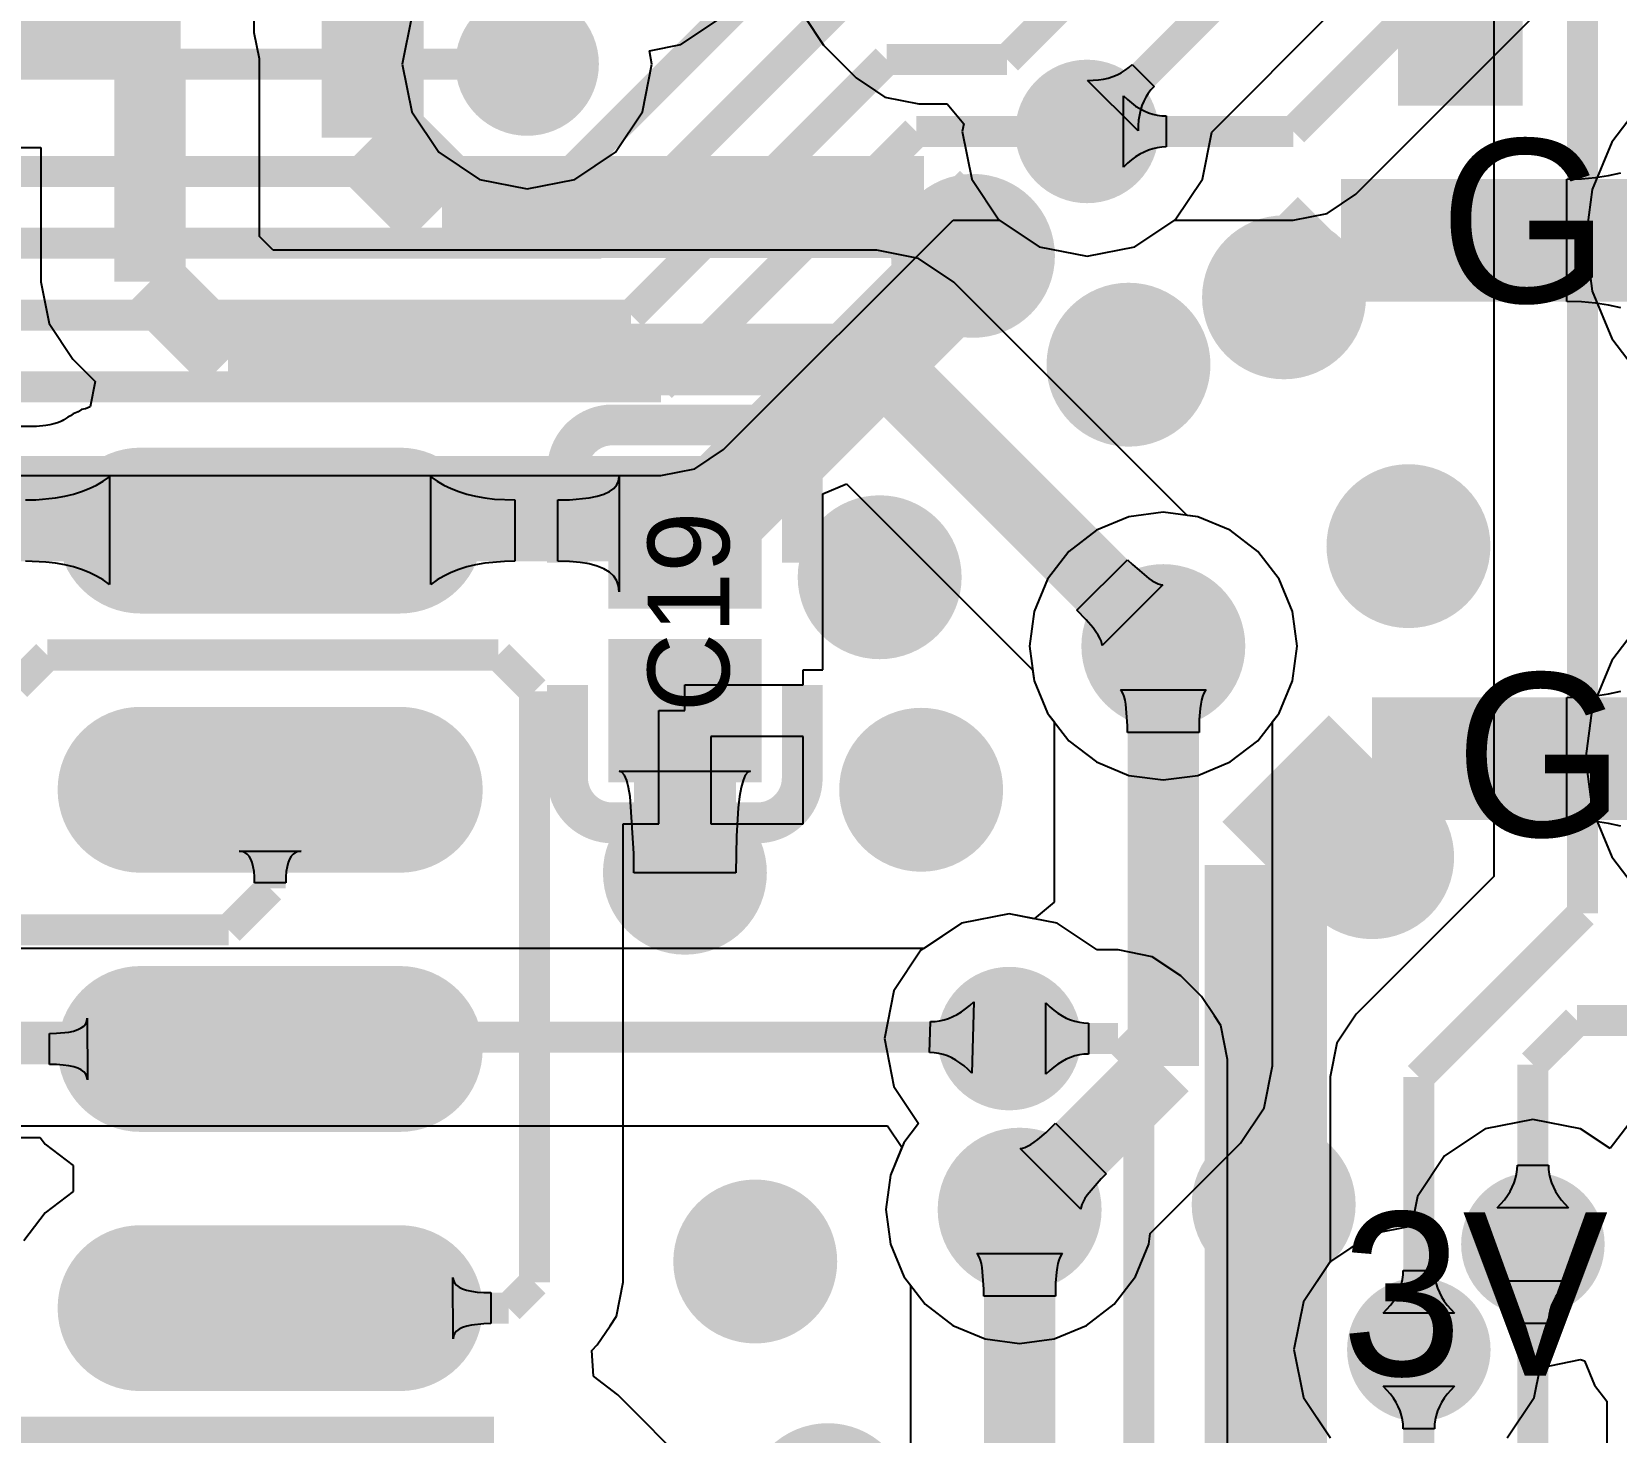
# Model space of a CAD drawing. Extents: x 72.1 to 112.7, y 45.7 to 113.8.
# Drawn here: x 95.58 to 103.34, y 72.01 to 78.87 of the extents above; entities that cross this region are included whole.
import ezdxf

# ---------------------------------------------------------------- set-up
doc = ezdxf.new("R2010")
doc.units = 0
doc.header["$MEASUREMENT"] = 0
for name, color, linetype in [('BOTTOMLAYER', 5, 'CONTINUOUS'), ('BOTTOMSOLDER', 6, 'CONTINUOUS'), ('MULTILAYER', 9, 'CONTINUOUS'), ('TOPLAYER', 1, 'CONTINUOUS'), ('TOPOVERLAY', 2, 'CONTINUOUS'), ('TOPPASTE', 8, 'CONTINUOUS'), ('TOPSOLDER', 216, 'CONTINUOUS')]:
    doc.layers.add(name, color=color, linetype=linetype)

msp = doc.modelspace()

# ---------------------------------------------------------------- linework, layer by layer
at = {"layer": 'BOTTOMLAYER'}
for p, q in [((102.744443, 83.850035), (102.744443, 74.733709)), ((101.361923, 78.381276), (101.950406, 78.969758)), ((100.854746, 78.646238), (100.877159, 78.653251)), ((100.877159, 78.653251), (100.898394, 78.661885)), ((100.898394, 78.661885), (100.918447, 78.672136)), ((100.918447, 78.672136), (100.937319, 78.684011)), ((100.937319, 78.684011), (100.955013, 78.697503)), ((100.955013, 78.697503), (100.971528, 78.712616)), ((100.971528, 78.712616), (101.079008, 78.605136)), ((100.753291, 78.634387), (100.780426, 78.63492)), ((101.000778, 78.386899), (100.753291, 78.634387)), ((100.780426, 78.63492), (100.80638, 78.637072)), ((100.80638, 78.637072), (100.831152, 78.640846)), ((100.831152, 78.640846), (100.854746, 78.646238)), ((101.050402, 78.570927), (101.038528, 78.552055)), ((101.063895, 78.588621), (101.050402, 78.570927)), ((101.079008, 78.605136), (101.063895, 78.588621)), ((101.019643, 78.510768), (101.01263, 78.488355)), ((101.028276, 78.532002), (101.019643, 78.510768)), ((101.038528, 78.552055), (101.028276, 78.532002)), ((101.001312, 78.414034), (101.000778, 78.386899)), ((101.003463, 78.439988), (101.001312, 78.414034)), ((101.007238, 78.464761), (101.003463, 78.439988)), ((101.01263, 78.488355), (101.007238, 78.464761)), ((101.31598, 78.150291), (101.361923, 78.381276)), ((101.183366, 77.951825), (101.31598, 78.150291)), ((98.97, 76.825467), (100.094585, 77.950055)), ((100.094585, 77.950055), (100.320866, 77.950055)), ((100.320866, 77.950055), (100.516682, 77.819212)), ((100.984901, 77.819212), (101.183366, 77.951825)), ((100.516682, 77.819212), (100.750792, 77.772646)), ((100.750792, 77.772646), (100.984901, 77.819212)), ((98.829089, 76.731315), (98.97, 76.825467)), ((98.662871, 76.698251), (98.829089, 76.731315)), ((90.623395, 76.698251), (98.662871, 76.698251)), ((100.954911, 76.495872), (100.796791, 76.430375)), ((101.124596, 76.518211), (100.954911, 76.495872)), ((101.294281, 76.495872), (101.124596, 76.518211)), ((101.452401, 76.430375), (101.294281, 76.495872)), ((100.796791, 76.430375), (100.661013, 76.326187)), ((101.588179, 76.326187), (101.452401, 76.430375)), ((100.661013, 76.326187), (100.556825, 76.190409)), ((101.692367, 76.190409), (101.588179, 76.326187)), ((100.556825, 76.190409), (100.491328, 76.032289)), ((101.757864, 76.032289), (101.692367, 76.190409)), ((100.491328, 76.032289), (100.468989, 75.862604)), ((101.780203, 75.862604), (101.757864, 76.032289)), ((100.468989, 75.862604), (100.491328, 75.692919)), ((101.757864, 75.692919), (101.780203, 75.862604)), ((100.491328, 75.692919), (100.556825, 75.534799)), ((100.921246, 75.640093), (100.914596, 75.648363)), ((100.914596, 75.648363), (101.334595, 75.648363)), ((100.927197, 75.629005), (100.921246, 75.640093)), ((100.932447, 75.615104), (100.927197, 75.629005)), ((101.321994, 75.629005), (101.316744, 75.615104)), ((101.327946, 75.640093), (101.321994, 75.629005)), ((101.334595, 75.648363), (101.327946, 75.640093)), ((101.692367, 75.534799), (101.757864, 75.692919)), ((100.936996, 75.598386), (100.932447, 75.615104)), ((100.940847, 75.578851), (100.936996, 75.598386)), ((100.949247, 75.472552), (100.940847, 75.578851)), ((101.305195, 75.556501), (101.300996, 75.503352)), ((101.308344, 75.578851), (101.305195, 75.556501)), ((101.312195, 75.598386), (101.308344, 75.578851)), ((101.316744, 75.615104), (101.312195, 75.598386)), ((100.556825, 75.534799), (100.589314, 75.49246)), ((100.589314, 75.49246), (100.589314, 74.607585)), ((100.949597, 75.438935), (100.949247, 75.472552)), ((101.300996, 75.503352), (101.299594, 75.438935)), ((101.659878, 75.49246), (101.692367, 75.534799)), ((101.659878, 73.805204), (101.659878, 75.49246)), ((101.299594, 75.438935), (100.949597, 75.438935)), ((102.744443, 74.733709), (102.069262, 74.058531)), ((100.369792, 74.551154), (100.135682, 74.504588)), ((100.49114, 74.527016), (100.369792, 74.551154)), ((100.589314, 74.607585), (100.49114, 74.527016)), ((100.135682, 74.504588), (99.950941, 74.381144)), ((99.950941, 74.381144), (93.701776, 74.381144)), ((100.114204, 74.05765), (100.135113, 74.070235)), ((100.135113, 74.070235), (100.155802, 74.084757)), ((100.155802, 74.084757), (100.176266, 74.101213)), ((100.176266, 74.101213), (100.196513, 74.119608)), ((100.196513, 74.119608), (100.186155, 73.769761)), ((99.979389, 73.8708), (99.984113, 74.022798)), ((99.984113, 74.022798), (100.006348, 74.023769)), ((100.006348, 74.023769), (100.02836, 74.026672)), ((100.02836, 74.026672), (100.050153, 74.031513)), ((100.050153, 74.031513), (100.071725, 74.03829)), ((100.071725, 74.03829), (100.093074, 74.047002)), ((100.093074, 74.047002), (100.114204, 74.05765)), ((102.069262, 74.058531), (101.97511, 73.91762)), ((101.97511, 73.91762), (101.942047, 73.751402)), ((100.001875, 73.869789), (99.979389, 73.8708)), ((100.023958, 73.866756), (100.001875, 73.869789)), ((100.045639, 73.861704), (100.023958, 73.866756)), ((100.066917, 73.854633), (100.045639, 73.861704)), ((100.087796, 73.845539), (100.066917, 73.854633)), ((100.108271, 73.834424), (100.087796, 73.845539)), ((100.128344, 73.82129), (100.108271, 73.834424)), ((100.148017, 73.806134), (100.128344, 73.82129)), ((100.167288, 73.788958), (100.148017, 73.806134)), ((100.186155, 73.769761), (100.167288, 73.788958)), ((101.619131, 73.600361), (101.659878, 73.805204)), ((101.942047, 73.751402), (101.942047, 72.845325)), ((100.549888, 73.479965), (100.596428, 73.524521)), ((100.596428, 73.524521), (100.843913, 73.277037)), ((101.503096, 73.426701), (101.619131, 73.600361)), ((89.389605, 73.512454), (99.77309, 73.512454)), ((99.77309, 73.512454), (99.843646, 73.406856)), ((100.491305, 73.431773), (100.509337, 73.44535)), ((100.509337, 73.44535), (100.549888, 73.479965)), ((99.843646, 73.406856), (99.787324, 73.270885)), ((100.423591, 73.401184), (100.434143, 73.40233)), ((100.720576, 73.1042), (100.423591, 73.401184)), ((100.434143, 73.40233), (100.446187, 73.405962)), ((100.446187, 73.405962), (100.45973, 73.412078)), ((100.45973, 73.412078), (100.47477, 73.420684)), ((100.47477, 73.420684), (100.491305, 73.431773)), ((101.060827, 72.984431), (101.503096, 73.426701)), ((102.85523, 73.275426), (102.858202, 73.297478)), ((102.858202, 73.297478), (102.85919, 73.319843)), ((102.85919, 73.319843), (103.011194, 73.319843)), ((103.011194, 73.319843), (103.012182, 73.297478)), ((103.012182, 73.297478), (103.015153, 73.275426)), ((99.787324, 73.270885), (99.764985, 73.1012)), ((100.820393, 73.253018), (100.751165, 73.171914)), ((100.843913, 73.277037), (100.820393, 73.253018)), ((102.83444, 73.211139), (102.84335, 73.232256)), ((102.84335, 73.232256), (102.850282, 73.253686)), ((102.850282, 73.253686), (102.85523, 73.275426)), ((103.015153, 73.275426), (103.020101, 73.253686)), ((103.020101, 73.253686), (103.027033, 73.232256)), ((103.027033, 73.232256), (103.035943, 73.211139)), ((100.73147, 73.140339), (100.725354, 73.126796)), ((100.740075, 73.155378), (100.73147, 73.140339)), ((100.751165, 73.171914), (100.740075, 73.155378)), ((102.779002, 73.129775), (102.795832, 73.149648)), ((102.795832, 73.149648), (102.810681, 73.169833)), ((102.810681, 73.169833), (102.823551, 73.190331)), ((102.823551, 73.190331), (102.83444, 73.211139)), ((103.035943, 73.211139), (103.046832, 73.190331)), ((103.046832, 73.190331), (103.059702, 73.169833)), ((103.059702, 73.169833), (103.074551, 73.149648)), ((103.074551, 73.149648), (103.091381, 73.129775)), ((99.764985, 73.1012), (99.787324, 72.931515)), ((100.721721, 73.114751), (100.720576, 73.1042)), ((100.725354, 73.126796), (100.721721, 73.114751)), ((102.760191, 73.110212), (102.779002, 73.129775)), ((103.110193, 73.110212), (102.760191, 73.110212)), ((103.091381, 73.129775), (103.110193, 73.110212)), ((101.053859, 72.931515), (101.060827, 72.984431)), ((99.787324, 72.931515), (99.85282, 72.773398)), ((100.988363, 72.773398), (101.053859, 72.931515)), ((101.942047, 72.845325), (101.811204, 72.649509)), ((99.85282, 72.773398), (99.957009, 72.637617)), ((100.884175, 72.637617), (100.988363, 72.773398)), ((102.291482, 72.737411), (102.29643, 72.759151)), ((102.29643, 72.759151), (102.299402, 72.781203)), ((102.299402, 72.781203), (102.30039, 72.803568)), ((102.30039, 72.803568), (102.452394, 72.803568)), ((102.452394, 72.803568), (102.453382, 72.781203)), ((102.453382, 72.781203), (102.456353, 72.759151)), ((102.456353, 72.759151), (102.461301, 72.737411)), ((102.251881, 72.653558), (102.264751, 72.674056)), ((102.264751, 72.674056), (102.27564, 72.694863)), ((102.27564, 72.694863), (102.28455, 72.715981)), ((102.28455, 72.715981), (102.291482, 72.737411)), ((102.461301, 72.737411), (102.468233, 72.715981)), ((102.468233, 72.715981), (102.477143, 72.694863)), ((102.477143, 72.694863), (102.488032, 72.674056)), ((102.488032, 72.674056), (102.500902, 72.653558)), ((99.957009, 72.637617), (100.092789, 72.533429)), ((100.748394, 72.533429), (100.884175, 72.637617)), ((101.811204, 72.649509), (101.764638, 72.4154)), ((102.201391, 72.593937), (102.220202, 72.6135)), ((102.551393, 72.593937), (102.201391, 72.593937)), ((102.220202, 72.6135), (102.237032, 72.633373)), ((102.237032, 72.633373), (102.251881, 72.653558)), ((102.500902, 72.653558), (102.515751, 72.633373)), ((102.515751, 72.633373), (102.532581, 72.6135)), ((102.532581, 72.6135), (102.551393, 72.593937)), ((100.092789, 72.533429), (100.250907, 72.467932)), ((100.590276, 72.467932), (100.748394, 72.533429)), ((100.250907, 72.467932), (100.420592, 72.445593)), ((100.420592, 72.445593), (100.590276, 72.467932)), ((101.764638, 72.4154), (101.811204, 72.181291)), ((102.970554, 72.326955), (103.169298, 72.366487)), ((103.169298, 72.366487), (103.188211, 72.360749)), ((103.188211, 72.360749), (103.237619, 72.241471)), ((102.94158, 72.181291), (102.970554, 72.326955)), ((103.237619, 72.241471), (103.297457, 72.163488)), ((101.811204, 72.181291), (101.943817, 71.982825)), ((102.808966, 71.982825), (102.94158, 72.181291)), ((103.297457, 72.163488), (103.297457, 70.961334))]:
    msp.add_line(p, q, dxfattribs=at)
for points, const_width in [([(103.178788, 74.553798), (103.178788, 86.472004)], 0.152001), ([(100.358915, 78.736401), (101.454715, 79.8322)], 0.152001), ([(98.225468, 78.188599), (99.767469, 79.7306)], 0.152001), ([(100.750792, 78.3844), (101.672591, 79.306199)], 0.152001), ([(98.371269, 77.836598), (99.655671, 79.121)], 0.152001), ([(98.51707, 77.484597), (99.768873, 78.736401)], 0.152001), ([(99.768873, 78.736401), (100.358915, 78.736401)], 0.152001), ([(91.225792, 78.7146), (98.007592, 78.7146)], 0.152001), ([(98.662871, 77.132597), (99.914674, 78.3844)], 0.152001), ([(99.914674, 78.3844), (100.750792, 78.3844)], 0.152001), ([(91.157395, 78.188599), (98.225468, 78.188599)], 0.152001), ([(98.96159, 76.544399), (100.191992, 77.7748)], 0.499999), ([(91.011593, 77.836598), (98.371269, 77.836598)], 0.152001), ([(90.830194, 77.484597), (98.51707, 77.484597)], 0.152001), ([(90.623395, 77.132597), (98.662871, 77.132597)], 0.152001), ([(90.347993, 76.544399), (98.96159, 76.544399)], 0.499999), ([(101.124596, 73.805204), (101.124596, 75.862604)], 0.349999), ([(101.157192, 75.862604), (101.157192, 75.8952)], 0.349999), ([(102.376392, 73.751402), (103.178788, 74.553798)], 0.152001), ([(102.935192, 73.8124), (103.151092, 74.0283)], 0.152001), ([(103.151092, 74.0283), (104.852892, 74.0283)], 0.152001), ([(89.389593, 73.946799), (100.369792, 73.946799)], 0.152001), ([(100.420592, 73.1012), (101.124596, 73.805204)], 0.349999), ([(102.935192, 72.931675), (102.935192, 73.8124)], 0.152001), ([(102.376392, 72.4154), (102.376392, 73.751402)], 0.152001)]:
    msp.add_lwpolyline(points, dxfattribs=dict(at, const_width=const_width))
for points, const_width in [([(97.882593, 78.7146, 1), (98.13259, 78.7146, 1)], 0.249999), ([(100.625793, 78.3844, 1), (100.87579, 78.3844, 1)], 0.249999), ([(100.041992, 77.7748, 1), (100.341991, 77.7748, 1)], 0.299999), ([(101.565992, 77.5716, 1), (101.865991, 77.5716, 1)], 0.299999), ([(100.803992, 77.2414, 1), (101.103991, 77.2414, 1)], 0.299999), ([(102.175592, 76.3524, 1), (102.475591, 76.3524, 1)], 0.299999), ([(99.584792, 76.2, 1), (99.884791, 76.2, 1)], 0.299999), ([(100.974596, 75.862604, 1), (101.274596, 75.862604, 1)], 0.299999), ([(99.787992, 75.1586, 1), (100.087991, 75.1586, 1)], 0.299999), ([(101.997792, 74.8284, 1), (102.297791, 74.8284, 1)], 0.299999), ([(98.630603, 74.752203, 1), (98.930602, 74.752203, 1)], 0.299999), ([(100.244793, 73.9394, 1), (100.49479, 73.9394, 1)], 0.249999), ([(100.270592, 73.1012, 1), (100.570591, 73.1012, 1)], 0.299999), ([(101.515192, 73.1266, 1), (101.815191, 73.1266, 1)], 0.299999), ([(98.975192, 72.8472, 1), (99.275191, 72.8472, 1)], 0.299999), ([(102.810193, 72.931675, 1), (103.06019, 72.931675, 1)], 0.249999), ([(102.251393, 72.4154, 1), (102.50139, 72.4154, 1)], 0.249999)]:
    msp.add_lwpolyline(points, format="xyb", close=True, dxfattribs=dict(at, const_width=const_width))
msp.add_solid([(102.274792, 78.5114), (102.884392, 78.5114), (102.274792, 84.0994), (102.884392, 84.0994)], dxfattribs=at)
at = {"layer": 'BOTTOMSOLDER'}
for points, const_width in [([(97.831793, 78.7146, 1), (98.18339, 78.7146, 1)], 0.351599), ([(100.574993, 78.3844, 1), (100.92659, 78.3844, 1)], 0.351599), ([(99.991192, 77.7748, 1), (100.392791, 77.7748, 1)], 0.401599), ([(101.515192, 77.5716, 1), (101.916791, 77.5716, 1)], 0.401599), ([(100.753192, 77.2414, 1), (101.154791, 77.2414, 1)], 0.401599), ([(102.124792, 76.3524, 1), (102.526391, 76.3524, 1)], 0.401599), ([(99.533992, 76.2, 1), (99.935591, 76.2, 1)], 0.401599), ([(100.923796, 75.862604, 1), (101.325396, 75.862604, 1)], 0.401599), ([(99.737192, 75.1586, 1), (100.138791, 75.1586, 1)], 0.401599), ([(98.579803, 74.752203, 1), (98.981402, 74.752203, 1)], 0.401599), ([(101.946992, 74.8284, 1), (102.348591, 74.8284, 1)], 0.401599), ([(100.193993, 73.9394, 1), (100.54559, 73.9394, 1)], 0.351599), ([(101.464392, 73.1266, 1), (101.865991, 73.1266, 1)], 0.401599), ([(100.219792, 73.1012, 1), (100.621391, 73.1012, 1)], 0.401599), ([(98.924392, 72.8472, 1), (99.325991, 72.8472, 1)], 0.401599), ([(102.759393, 72.931675, 1), (103.11099, 72.931675, 1)], 0.351599), ([(102.200593, 72.4154, 1), (102.55219, 72.4154, 1)], 0.351599), ([(99.279992, 71.6534, 1), (99.681591, 71.6534, 1)], 0.401599)]:
    msp.add_lwpolyline(points, format="xyb", close=True, dxfattribs=dict(at, const_width=const_width))
at = {"layer": 'MULTILAYER'}
for points, const_width in [([(97.882593, 78.7146, 1), (98.13259, 78.7146, 1)], 0.249999), ([(100.625793, 78.3844, 1), (100.87579, 78.3844, 1)], 0.249999), ([(100.041992, 77.7748, 1), (100.341991, 77.7748, 1)], 0.299999), ([(101.565992, 77.5716, 1), (101.865991, 77.5716, 1)], 0.299999), ([(100.803992, 77.2414, 1), (101.103991, 77.2414, 1)], 0.299999), ([(102.175592, 76.3524, 1), (102.475591, 76.3524, 1)], 0.299999), ([(99.584792, 76.2, 1), (99.884791, 76.2, 1)], 0.299999), ([(100.974596, 75.862604, 1), (101.274596, 75.862604, 1)], 0.299999), ([(99.787992, 75.1586, 1), (100.087991, 75.1586, 1)], 0.299999), ([(101.997792, 74.8284, 1), (102.297791, 74.8284, 1)], 0.299999), ([(98.630603, 74.752203, 1), (98.930602, 74.752203, 1)], 0.299999), ([(100.244793, 73.9394, 1), (100.49479, 73.9394, 1)], 0.249999), ([(100.270592, 73.1012, 1), (100.570591, 73.1012, 1)], 0.299999), ([(101.515192, 73.1266, 1), (101.815191, 73.1266, 1)], 0.299999), ([(98.975192, 72.8472, 1), (99.275191, 72.8472, 1)], 0.299999), ([(102.810193, 72.931675, 1), (103.06019, 72.931675, 1)], 0.249999), ([(102.251393, 72.4154, 1), (102.50139, 72.4154, 1)], 0.249999)]:
    msp.add_lwpolyline(points, format="xyb", close=True, dxfattribs=dict(at, const_width=const_width))
at = {"layer": 'TOPLAYER'}
for p, q in [((96.670195, 78.868125), (96.670195, 79.544088)), ((102.068079, 78.077271), (103.006401, 79.015593)), ((97.442404, 78.948709), (97.395838, 78.7146)), ((98.760709, 78.809812), (98.959175, 78.942425)), ((99.366187, 78.947505), (99.46034, 78.806594)), ((96.695682, 78.74), (96.670195, 78.868125)), ((98.606508, 78.779141), (98.760709, 78.809812)), ((99.46034, 78.806594), (99.619859, 78.647077)), ((96.695682, 77.869519), (96.695682, 78.74)), ((98.619346, 78.7146), (98.606508, 78.779141)), ((97.395838, 78.7146), (97.442404, 78.480491)), ((98.57278, 78.480491), (98.619346, 78.7146)), ((99.619859, 78.647077), (99.619864, 78.647069)), ((99.619864, 78.647069), (99.71402, 78.584158)), ((99.71402, 78.584158), (99.760778, 78.552914)), ((99.760778, 78.552914), (99.926993, 78.519851)), ((99.926993, 78.519851), (99.927006, 78.519853)), ((99.927006, 78.519853), (100.065883, 78.519853)), ((100.065883, 78.519853), (100.146452, 78.42168)), ((100.929328, 78.209399), (100.929328, 78.559401)), ((100.929328, 78.559401), (100.948891, 78.54059)), ((100.948891, 78.54059), (100.968764, 78.52376)), ((100.968764, 78.52376), (100.98895, 78.508911)), ((100.98895, 78.508911), (101.009447, 78.496041)), ((101.009447, 78.496041), (101.030255, 78.485152)), ((103.47439, 78.5314), (103.321475, 78.332114)), ((97.442404, 78.480491), (97.575017, 78.282025)), ((98.440166, 78.282025), (98.57278, 78.480491)), ((100.146452, 78.42168), (100.139038, 78.3844)), ((101.030255, 78.485152), (101.051373, 78.476241)), ((101.051373, 78.476241), (101.072803, 78.46931)), ((101.072803, 78.46931), (101.094543, 78.464362)), ((101.094543, 78.464362), (101.116595, 78.46139)), ((101.116595, 78.46139), (101.13896, 78.460402)), ((101.13896, 78.460402), (101.13896, 78.308398)), ((100.139038, 78.3844), (100.185604, 78.150291)), ((93.968992, 78.306318), (95.625117, 78.306318)), ((95.625117, 78.306318), (95.625117, 77.6478)), ((97.575017, 78.282025), (97.773482, 78.149412)), ((98.241701, 78.149412), (98.440166, 78.282025)), ((100.98895, 78.259889), (100.968764, 78.24504)), ((101.009447, 78.272759), (100.98895, 78.259889)), ((101.030255, 78.283648), (101.009447, 78.272759)), ((101.051373, 78.292559), (101.030255, 78.283648)), ((101.072803, 78.29949), (101.051373, 78.292559)), ((101.094543, 78.304438), (101.072803, 78.29949)), ((101.116595, 78.30741), (101.094543, 78.304438)), ((101.13896, 78.308398), (101.116595, 78.30741)), ((103.321475, 78.332114), (103.225346, 78.100044)), ((100.948891, 78.22821), (100.929328, 78.209399)), ((100.968764, 78.24504), (100.948891, 78.22821)), ((103.305917, 78.168099), (103.366578, 78.181401)), ((97.773482, 78.149412), (98.007592, 78.102846)), ((98.007592, 78.102846), (98.241701, 78.149412)), ((100.185604, 78.150291), (100.318217, 77.951825)), ((103.102334, 78.150999), (103.173797, 78.152899)), ((103.102334, 77.551001), (103.102334, 78.150999)), ((103.173797, 78.152899), (103.241658, 78.158599)), ((103.241658, 78.158599), (103.305917, 78.168099)), ((101.927167, 77.983118), (102.068079, 78.077271)), ((103.225346, 78.100044), (103.19256, 77.851)), ((100.318217, 77.951825), (100.516682, 77.819212)), ((100.984901, 77.819212), (101.180717, 77.950055)), ((101.180717, 77.950055), (101.76095, 77.950055)), ((101.76095, 77.950055), (101.927167, 77.983118)), ((96.763119, 77.802082), (96.695682, 77.869519)), ((99.7204, 77.802082), (96.763119, 77.802082)), ((99.925243, 77.761335), (99.7204, 77.802082)), ((100.516682, 77.819212), (100.750792, 77.772646)), ((100.750792, 77.772646), (100.984901, 77.819212)), ((103.19256, 77.851), (103.225346, 77.601956)), ((100.098901, 77.645301), (99.925243, 77.761335)), ((95.625117, 77.6478), (95.665864, 77.442957)), ((101.241362, 76.502839), (100.098901, 77.645301)), ((103.225346, 77.601956), (103.321475, 77.369886)), ((103.173797, 77.549101), (103.102334, 77.551001)), ((103.241658, 77.543401), (103.173797, 77.549101)), ((103.305917, 77.533901), (103.241658, 77.543401)), ((103.366578, 77.520599), (103.305917, 77.533901)), ((95.665864, 77.442957), (95.781899, 77.269299)), ((103.321475, 77.369886), (103.47439, 77.1706)), ((95.781899, 77.269299), (95.891533, 77.159665)), ((95.891533, 77.159665), (95.866758, 77.035106)), ((95.82486, 77.02187), (95.80864, 77.011032)), ((95.843994, 77.025675), (95.82486, 77.02187)), ((95.866758, 77.035106), (95.843994, 77.025675)), ((95.649166, 76.942729), (95.603179, 76.938396)), ((95.668808, 76.946224), (95.649166, 76.942729)), ((95.68928, 76.951159), (95.668808, 76.946224)), ((95.706128, 76.956412), (95.68928, 76.951159)), ((95.719595, 76.96168), (95.706128, 76.956412)), ((95.730014, 76.966691), (95.719595, 76.96168)), ((95.737947, 76.971319), (95.730014, 76.966691)), ((95.756504, 76.984334), (95.737947, 76.971319)), ((95.769941, 76.99026), (95.756504, 76.984334)), ((95.783375, 77.000567), (95.769941, 76.99026)), ((95.80864, 77.011032), (95.783375, 77.000567)), ((95.603179, 76.938396), (95.0722, 76.938396)), ((95.824403, 76.619489), (95.862145, 76.634254)), ((95.862145, 76.634254), (95.897563, 76.651289)), ((95.897563, 76.651289), (95.930656, 76.670598)), ((95.930656, 76.670598), (95.961424, 76.692178)), ((95.961424, 76.692178), (95.961424, 76.165022)), ((97.535776, 76.165022), (97.535776, 76.692178)), ((97.535776, 76.692178), (97.566543, 76.670598)), ((97.566543, 76.670598), (97.599637, 76.651289)), ((97.599637, 76.651289), (97.635055, 76.634254)), ((97.635055, 76.634254), (97.672797, 76.619489)), ((98.410649, 76.61991), (98.43165, 76.634828)), ((98.43165, 76.634828), (98.446651, 76.652041)), ((98.446651, 76.652041), (98.45565, 76.671548)), ((98.45565, 76.671548), (98.45865, 76.693352)), ((98.45865, 76.693352), (98.45865, 76.128601)), ((99.455602, 76.608661), (99.572935, 76.657263)), ((99.572935, 76.657263), (100.484361, 75.745838)), ((95.549121, 76.5786), (95.600815, 76.579735)), ((95.600815, 76.579735), (95.697225, 76.588821)), ((95.697225, 76.588821), (95.741942, 76.596773)), ((95.741942, 76.596773), (95.784335, 76.606994)), ((95.784335, 76.606994), (95.824403, 76.619489)), ((97.672797, 76.619489), (97.712865, 76.606994)), ((97.712865, 76.606994), (97.755258, 76.596773)), ((97.755258, 76.596773), (97.799975, 76.588821)), ((97.799975, 76.588821), (97.847018, 76.583144)), ((97.847018, 76.583144), (97.948079, 76.5786)), ((97.948079, 76.5786), (97.948079, 76.2786)), ((98.158651, 76.5786), (98.215651, 76.579748)), ((98.158651, 76.2786), (98.158651, 76.5786)), ((98.215651, 76.579748), (98.31165, 76.588927)), ((98.31165, 76.588927), (98.350649, 76.596959)), ((98.350649, 76.596959), (98.383649, 76.607289)), ((98.383649, 76.607289), (98.410649, 76.61991)), ((99.455602, 75.746402), (99.455602, 76.608661)), ((101.294281, 76.495872), (101.241362, 76.502839)), ((101.452401, 76.430375), (101.294281, 76.495872)), ((101.588179, 76.326187), (101.452401, 76.430375)), ((101.692367, 76.190409), (101.588179, 76.326187)), ((95.650182, 76.274056), (95.549121, 76.2786)), ((95.697225, 76.268379), (95.650182, 76.274056)), ((95.741942, 76.260427), (95.697225, 76.268379)), ((95.784335, 76.250206), (95.741942, 76.260427)), ((95.824403, 76.237711), (95.784335, 76.250206)), ((97.712865, 76.250206), (97.672797, 76.237711)), ((97.755258, 76.260427), (97.712865, 76.250206)), ((97.799975, 76.268379), (97.755258, 76.260427)), ((97.896385, 76.277465), (97.799975, 76.268379)), ((97.948079, 76.2786), (97.896385, 76.277465)), ((98.215651, 76.277099), (98.158651, 76.2786)), ((98.266651, 76.272601), (98.215651, 76.277099)), ((98.31165, 76.2651), (98.266651, 76.272601)), ((98.350649, 76.2546), (98.31165, 76.2651)), ((98.383649, 76.2411), (98.350649, 76.2546)), ((98.410649, 76.2246), (98.383649, 76.2411)), ((100.701274, 76.038441), (100.948759, 76.285926)), ((100.948759, 76.285926), (100.972777, 76.262405)), ((100.972777, 76.262405), (101.053882, 76.193178)), ((95.862145, 76.222946), (95.824403, 76.237711)), ((95.897563, 76.205911), (95.862145, 76.222946)), ((95.930656, 76.186601), (95.897563, 76.205911)), ((95.961424, 76.165022), (95.930656, 76.186601)), ((97.566543, 76.186601), (97.535776, 76.165022)), ((97.599637, 76.205911), (97.566543, 76.186601)), ((97.635055, 76.222946), (97.599637, 76.205911)), ((97.672797, 76.237711), (97.635055, 76.222946)), ((98.43165, 76.2051), (98.410649, 76.2246)), ((98.446651, 76.182601), (98.43165, 76.2051)), ((98.45565, 76.157099), (98.446651, 76.182601)), ((101.121596, 76.162588), (100.824612, 75.865604)), ((101.053882, 76.193178), (101.070418, 76.182088)), ((101.070418, 76.182088), (101.085457, 76.173482)), ((101.085457, 76.173482), (101.099, 76.167366)), ((101.099, 76.167366), (101.111045, 76.163734)), ((101.111045, 76.163734), (101.121596, 76.162588)), ((101.757864, 76.032289), (101.692367, 76.190409)), ((98.45865, 76.128601), (98.45565, 76.157099)), ((100.745831, 75.9919), (100.701274, 76.038441)), ((101.780203, 75.862604), (101.757864, 76.032289)), ((100.780446, 75.951349), (100.745831, 75.9919)), ((100.794022, 75.933318), (100.780446, 75.951349)), ((100.805112, 75.916782), (100.794022, 75.933318)), ((103.47439, 75.9914), (103.321475, 75.792114)), ((100.813718, 75.901743), (100.805112, 75.916782)), ((100.819834, 75.8882), (100.813718, 75.901743)), ((100.823466, 75.876155), (100.819834, 75.8882)), ((100.824612, 75.865604), (100.823466, 75.876155)), ((101.757864, 75.692919), (101.780203, 75.862604)), ((103.321475, 75.792114), (103.225346, 75.560044)), ((99.359603, 75.6734), (99.359603, 75.746402)), ((99.359603, 75.746402), (99.455602, 75.746402)), ((100.484361, 75.745838), (100.491328, 75.692919)), ((98.780603, 75.5464), (98.780603, 75.6734)), ((98.780603, 75.6734), (99.359603, 75.6734)), ((100.491328, 75.692919), (100.556825, 75.534799)), ((101.692367, 75.534799), (101.757864, 75.692919)), ((103.241658, 75.618599), (103.305917, 75.628099)), ((103.305917, 75.628099), (103.366578, 75.641401)), ((98.653603, 74.9924), (98.653603, 75.5464)), ((98.653603, 75.5464), (98.780603, 75.5464)), ((103.102334, 75.610999), (103.173797, 75.612899)), ((103.102334, 75.011001), (103.102334, 75.610999)), ((103.173797, 75.612899), (103.241658, 75.618599)), ((103.225346, 75.560044), (103.19256, 75.311)), ((100.556825, 75.534799), (100.661013, 75.399021)), ((101.588179, 75.399021), (101.692367, 75.534799)), ((99.359603, 75.4194), (98.907603, 75.4194)), ((98.907603, 75.4194), (98.907603, 74.9924)), ((99.359603, 74.9924), (99.359603, 75.4194)), ((100.661013, 75.399021), (100.796791, 75.294833)), ((101.452401, 75.294833), (101.588179, 75.399021)), ((103.19256, 75.311), (103.225346, 75.061956)), ((98.47232, 75.244475), (98.45865, 75.249448)), ((98.45865, 75.249448), (99.102555, 75.249448)), ((98.484553, 75.229557), (98.47232, 75.244475)), ((99.088885, 75.244475), (99.076652, 75.229557)), ((99.102555, 75.249448), (99.088885, 75.244475)), ((100.796791, 75.294833), (100.954911, 75.229336)), ((101.294281, 75.229336), (101.452401, 75.294833)), ((98.495345, 75.204696), (98.484553, 75.229557)), ((98.5047, 75.169888), (98.495345, 75.204696)), ((98.512615, 75.125138), (98.5047, 75.169888)), ((99.056505, 75.169888), (99.04859, 75.125138)), ((99.06586, 75.204696), (99.056505, 75.169888)), ((99.076652, 75.229557), (99.06586, 75.204696)), ((100.954911, 75.229336), (101.124596, 75.206997)), ((101.124596, 75.206997), (101.294281, 75.229336)), ((98.529884, 74.84668), (98.512615, 75.125138)), ((99.04859, 75.125138), (99.042113, 75.070439)), ((99.042113, 75.070439), (99.03348, 74.931212)), ((103.173797, 75.009101), (103.102334, 75.011001)), ((103.241658, 75.003401), (103.173797, 75.009101)), ((103.225346, 75.061956), (103.321475, 74.829886)), ((103.305917, 74.993901), (103.241658, 75.003401)), ((98.478345, 72.745613), (98.478345, 74.9924)), ((98.478345, 74.9924), (98.653603, 74.9924)), ((98.907603, 74.9924), (99.359603, 74.9924)), ((99.03348, 74.931212), (99.030602, 74.752203)), ((103.366578, 74.980599), (103.305917, 74.993901)), ((96.611039, 74.855743), (96.596599, 74.857292)), ((96.596599, 74.857292), (96.900601, 74.857292)), ((96.62396, 74.85109), (96.611039, 74.855743)), ((96.635359, 74.843338), (96.62396, 74.85109)), ((96.64524, 74.832484), (96.635359, 74.843338)), ((96.861841, 74.843338), (96.85196, 74.832484)), ((96.87324, 74.85109), (96.861841, 74.843338)), ((96.886161, 74.855743), (96.87324, 74.85109)), ((96.900601, 74.857292), (96.886161, 74.855743)), ((98.530603, 74.752203), (98.529884, 74.84668)), ((96.653599, 74.81853), (96.64524, 74.832484)), ((96.660439, 74.801476), (96.653599, 74.81853)), ((96.66576, 74.781319), (96.660439, 74.801476)), ((96.66956, 74.75806), (96.66576, 74.781319)), ((96.83144, 74.781319), (96.82764, 74.75806)), ((96.836761, 74.801476), (96.83144, 74.781319)), ((96.843601, 74.81853), (96.836761, 74.801476)), ((96.85196, 74.832484), (96.843601, 74.81853)), ((103.321475, 74.829886), (103.47439, 74.6306)), ((96.671839, 74.731702), (96.66956, 74.75806)), ((96.672598, 74.702243), (96.671839, 74.731702)), ((96.824602, 74.702243), (96.672598, 74.702243)), ((96.825361, 74.731702), (96.824602, 74.702243)), ((96.82764, 74.75806), (96.825361, 74.731702)), ((99.030602, 74.752203), (98.530603, 74.752203)), ((100.369792, 74.551154), (100.135682, 74.504588)), ((100.603901, 74.504588), (100.369792, 74.551154)), ((100.135682, 74.504588), (99.937217, 74.371975)), ((100.799717, 74.373745), (100.603901, 74.504588)), ((99.937217, 74.371975), (99.804604, 74.173509)), ((100.903192, 74.373745), (100.799717, 74.373745)), ((101.069409, 74.340682), (100.903192, 74.373745)), ((101.210321, 74.246529), (101.069409, 74.340682)), ((101.311913, 74.144934), (101.210321, 74.246529)), ((99.804604, 74.173509), (99.758038, 73.9394)), ((101.311921, 74.144929), (101.311913, 74.144934)), ((101.374832, 74.050774), (101.311921, 74.144929)), ((100.548328, 73.764399), (100.548328, 74.114401)), ((100.548328, 74.114401), (100.567891, 74.09559)), ((100.567891, 74.09559), (100.587764, 74.07876)), ((100.587764, 74.07876), (100.60795, 74.063911)), ((95.806191, 73.983182), (95.822856, 73.991356)), ((95.822856, 73.991356), (95.835813, 74.001018)), ((95.835813, 74.001018), (95.845064, 74.012166)), ((95.845064, 74.012166), (95.850606, 74.0248)), ((95.850606, 74.0248), (95.85244, 74.038922)), ((95.85244, 74.038922), (95.852839, 73.737589)), ((100.60795, 74.063911), (100.628447, 74.051041)), ((100.628447, 74.051041), (100.649255, 74.040152)), ((100.649255, 74.040152), (100.670373, 74.031241)), ((100.670373, 74.031241), (100.691803, 74.02431)), ((100.691803, 74.02431), (100.713543, 74.019362)), ((100.713543, 74.019362), (100.735595, 74.01639)), ((100.735595, 74.01639), (100.75796, 74.015402)), ((100.75796, 74.015402), (100.75796, 73.863398)), ((101.406076, 74.004015), (101.374832, 74.050774)), ((101.439139, 73.8378), (101.406076, 74.004015)), ((95.667248, 73.964602), (95.702453, 73.965344)), ((95.667248, 73.812598), (95.667248, 73.964602)), ((95.702453, 73.965344), (95.761736, 73.97129)), ((95.761736, 73.97129), (95.785818, 73.976492)), ((95.785818, 73.976492), (95.806191, 73.983182)), ((99.758038, 73.9394), (99.804604, 73.705291)), ((100.649255, 73.838648), (100.628447, 73.827759)), ((100.670373, 73.847559), (100.649255, 73.838648)), ((100.691803, 73.85449), (100.670373, 73.847559)), ((100.713543, 73.859438), (100.691803, 73.85449)), ((100.735595, 73.86241), (100.713543, 73.859438)), ((100.75796, 73.863398), (100.735595, 73.86241)), ((101.439137, 73.837787), (101.439139, 73.8378)), ((101.439137, 70.259148), (101.439137, 73.837787)), ((95.702493, 73.811849), (95.667248, 73.812598)), ((95.73403, 73.809598), (95.702493, 73.811849)), ((95.761858, 73.805849), (95.73403, 73.809598)), ((95.785978, 73.800597), (95.761858, 73.805849)), ((95.806392, 73.793848), (95.785978, 73.800597)), ((95.823095, 73.785595), (95.806392, 73.793848)), ((95.836092, 73.775844), (95.823095, 73.785595)), ((95.845384, 73.764592), (95.836092, 73.775844)), ((95.850964, 73.751841), (95.845384, 73.764592)), ((100.567891, 73.78321), (100.548328, 73.764399)), ((100.587764, 73.80004), (100.567891, 73.78321)), ((100.60795, 73.814889), (100.587764, 73.80004)), ((100.628447, 73.827759), (100.60795, 73.814889)), ((95.852839, 73.737589), (95.850964, 73.751841)), ((99.804604, 73.705291), (99.925729, 73.524019)), ((99.925729, 73.524019), (99.85282, 73.429002)), ((102.935192, 73.543429), (102.701082, 73.496863)), ((103.169301, 73.496863), (102.935192, 73.543429)), ((92.241804, 73.454255), (95.621526, 73.454255)), ((95.621526, 73.454255), (95.646591, 73.421591)), ((102.701082, 73.496863), (102.502617, 73.36425)), ((103.314053, 73.40014), (103.169301, 73.496863)), ((103.405922, 73.519868), (103.314053, 73.40014)), ((95.646591, 73.421591), (95.782765, 73.3171)), ((99.85282, 73.429002), (99.787324, 73.270885)), ((95.782765, 73.3171), (95.782765, 73.1901)), ((102.502617, 73.36425), (102.370004, 73.165785)), ((99.787324, 73.270885), (99.764985, 73.1012)), ((95.782765, 73.1901), (95.646591, 73.085609)), ((102.370004, 73.165785), (102.34103, 73.020121)), ((95.646591, 73.085609), (95.541633, 72.948825)), ((99.764985, 73.1012), (99.787324, 72.931515)), ((102.142282, 72.980588), (101.943817, 72.847975)), ((102.34103, 73.020121), (102.142282, 72.980588)), ((99.787324, 72.931515), (99.85282, 72.773398)), ((100.217242, 72.878688), (100.210592, 72.886959)), ((100.210592, 72.886959), (100.630591, 72.886959)), ((100.223193, 72.867601), (100.217242, 72.878688)), ((100.228443, 72.8537), (100.223193, 72.867601)), ((100.232992, 72.836982), (100.228443, 72.8537)), ((100.236843, 72.817446), (100.232992, 72.836982)), ((100.608191, 72.836982), (100.60434, 72.817446)), ((100.61274, 72.8537), (100.608191, 72.836982)), ((100.61799, 72.867601), (100.61274, 72.8537)), ((100.623942, 72.878688), (100.61799, 72.867601)), ((100.630591, 72.886959), (100.623942, 72.878688)), ((101.943817, 72.847975), (101.811204, 72.649509)), ((97.64476, 72.468278), (97.644361, 72.769611)), ((97.644361, 72.769611), (97.646236, 72.755359)), ((97.646236, 72.755359), (97.651816, 72.742608)), ((99.85282, 72.773398), (99.885309, 72.731056)), ((100.245243, 72.711147), (100.236843, 72.817446)), ((100.601191, 72.795097), (100.596992, 72.741947)), ((100.60434, 72.817446), (100.601191, 72.795097)), ((102.779002, 72.733576), (102.760191, 72.753139)), ((102.760191, 72.753139), (103.110193, 72.753139)), ((103.110193, 72.753139), (103.091381, 72.733576)), ((97.651816, 72.742608), (97.661108, 72.731356)), ((97.661108, 72.731356), (97.674105, 72.721605)), ((97.674105, 72.721605), (97.690808, 72.713352)), ((97.690808, 72.713352), (97.711222, 72.706603)), ((97.711222, 72.706603), (97.735342, 72.701351)), ((97.735342, 72.701351), (97.76317, 72.697602)), ((97.76317, 72.697602), (97.794707, 72.695351)), ((97.794707, 72.695351), (97.829952, 72.694602)), ((97.829952, 72.694602), (97.829952, 72.542598)), ((98.445284, 72.579385), (98.478348, 72.7456)), ((98.478348, 72.7456), (98.478345, 72.745613)), ((99.885309, 72.731056), (99.885309, 70.757519)), ((100.245591, 72.677531), (100.245243, 72.711147)), ((100.595593, 72.677531), (100.245591, 72.677531)), ((100.596992, 72.741947), (100.595593, 72.677531)), ((102.795832, 72.713703), (102.779002, 72.733576)), ((102.810681, 72.693517), (102.795832, 72.713703)), ((102.823551, 72.673019), (102.810681, 72.693517)), ((102.83444, 72.652212), (102.823551, 72.673019)), ((103.046832, 72.673019), (103.035943, 72.652212)), ((103.059702, 72.693517), (103.046832, 72.673019)), ((103.074551, 72.713703), (103.059702, 72.693517)), ((103.091381, 72.733576), (103.074551, 72.713703)), ((101.811204, 72.649509), (101.764638, 72.4154)), ((102.84335, 72.631094), (102.83444, 72.652212)), ((102.850282, 72.609664), (102.84335, 72.631094)), ((102.85523, 72.587924), (102.850282, 72.609664)), ((103.020101, 72.609664), (103.015153, 72.587924)), ((103.027033, 72.631094), (103.020101, 72.609664)), ((103.035943, 72.652212), (103.027033, 72.631094)), ((97.674344, 72.515844), (97.661387, 72.506182)), ((97.691009, 72.524018), (97.674344, 72.515844)), ((97.711382, 72.530708), (97.691009, 72.524018)), ((97.735464, 72.53591), (97.711382, 72.530708)), ((97.794747, 72.541856), (97.735464, 72.53591)), ((97.829952, 72.542598), (97.794747, 72.541856)), ((98.351129, 72.438471), (98.41404, 72.532626)), ((98.41404, 72.532626), (98.445284, 72.579385)), ((102.858202, 72.565872), (102.85523, 72.587924)), ((102.85919, 72.543507), (102.858202, 72.565872)), ((103.011194, 72.543507), (102.85919, 72.543507)), ((103.012182, 72.565872), (103.011194, 72.543507)), ((103.015153, 72.587924), (103.012182, 72.565872)), ((97.646594, 72.4824), (97.64476, 72.468278)), ((97.652136, 72.495034), (97.646594, 72.4824)), ((97.661387, 72.506182), (97.652136, 72.495034)), ((98.324147, 72.411491), (98.351122, 72.438466)), ((98.351122, 72.438466), (98.351129, 72.438471)), ((98.332455, 72.28476), (98.324147, 72.411491)), ((101.764638, 72.4154), (101.811204, 72.181291)), ((98.451208, 72.193638), (98.332455, 72.28476)), ((102.220202, 72.2173), (102.201391, 72.236863)), ((102.201391, 72.236863), (102.551393, 72.236863)), ((102.237032, 72.197427), (102.220202, 72.2173)), ((102.532581, 72.2173), (102.515751, 72.197427)), ((102.551393, 72.236863), (102.532581, 72.2173)), ((99.096419, 71.548427), (98.451208, 72.193638)), ((101.811204, 72.181291), (101.942047, 71.985475)), ((102.251881, 72.177242), (102.237032, 72.197427)), ((102.264751, 72.156744), (102.251881, 72.177242)), ((102.27564, 72.135936), (102.264751, 72.156744)), ((102.28455, 72.114819), (102.27564, 72.135936)), ((102.477143, 72.135936), (102.468233, 72.114819)), ((102.488032, 72.156744), (102.477143, 72.135936)), ((102.500902, 72.177242), (102.488032, 72.156744)), ((102.515751, 72.197427), (102.500902, 72.177242)), ((102.291482, 72.093389), (102.28455, 72.114819)), ((102.29643, 72.071649), (102.291482, 72.093389)), ((102.299402, 72.049597), (102.29643, 72.071649)), ((102.30039, 72.027232), (102.299402, 72.049597)), ((102.453382, 72.049597), (102.452394, 72.027232)), ((102.456353, 72.071649), (102.453382, 72.049597)), ((102.461301, 72.093389), (102.456353, 72.071649)), ((102.468233, 72.114819), (102.461301, 72.093389)), ((102.452394, 72.027232), (102.30039, 72.027232))]:
    msp.add_line(p, q, dxfattribs=at)
for points, const_width in [([(98.000599, 78.721593), (98.000599, 83.928593)], 0.152001), ([(97.250415, 78.354177), (97.250415, 83.688177)], 0.499999), ([(96.160399, 78.74), (96.160399, 80.073081)], 0.299999), ([(101.76095, 78.3844), (102.699271, 79.322722)], 0.152001), ([(93.968992, 78.8416), (96.058799, 78.8416)], 0.349999), ([(96.160399, 77.6478), (96.160399, 78.74)], 0.349999), ([(98.000599, 78.721593), (98.007592, 78.7146)], 0.152001), ([(97.250415, 78.354177), (97.58999, 78.014601)], 0.499999), ([(100.750792, 78.3844), (101.76095, 78.3844)], 0.152001), ([(97.58999, 78.014601), (99.95219, 78.014601)], 0.499999), ([(99.95219, 78.014601), (100.191992, 77.7748)], 0.499999), ([(101.715992, 77.5716), (101.995392, 77.851)], 0.599999), ([(101.995392, 77.851), (104.15479, 77.851)], 0.599999), ([(96.160399, 77.6478), (96.541399, 77.2668)], 0.349999), ([(96.541399, 77.2668), (99.7204, 77.2668)], 0.349999), ([(99.7204, 77.2668), (101.124596, 75.862604)], 0.349999), ([(97.3836, 76.4286), (96.1136, 76.4286)], 0.6096), ([(95.0722, 76.4286), (96.7486, 76.4286)], 0.299999), ([(96.7486, 76.4286), (98.780603, 76.4286)], 0.299999), ([(95.504, 75.6666), (95.6564, 75.819)], 0.152001), ([(95.6564, 75.819), (97.8662, 75.819)], 0.152001), ([(97.8662, 75.819), (98.044, 75.6412)], 0.152001), ([(98.780603, 74.752203), (98.780603, 75.5464)], 0.499999), ([(98.044, 72.7456), (98.044, 75.6412)], 0.152001), ([(101.626393, 74.789601), (102.147792, 75.311)], 0.599999), ([(102.147792, 75.311), (104.15479, 75.311)], 0.599999), ([(97.3836, 75.1586), (96.1136, 75.1586)], 0.6096), ([(96.7486, 74.676), (96.7486, 75.1586)], 0.152001), ([(101.626393, 70.853999), (101.626393, 74.789601)], 0.599999), ([(96.5454, 74.4728), (96.7486, 74.676)], 0.152001), ([(93.0148, 74.4728), (96.5454, 74.4728)], 0.152001), ([(97.3836, 73.8886), (96.1136, 73.8886)], 0.6096), ([(100.369792, 73.9394), (100.903192, 73.9394)], 0.152001), ([(100.903192, 73.9394), (101.004792, 73.8378)], 0.152001), ([(92.241792, 73.8886), (96.7486, 73.8886)], 0.152001), ([(101.004792, 69.9262), (101.004792, 73.8378)], 0.152001), ([(100.420592, 70.5358), (100.420592, 73.1012)], 0.349999), ([(102.935192, 71.9074), (102.935192, 72.931675)], 0.152001), ([(97.3836, 72.6186), (96.1136, 72.6186)], 0.6096), ([(97.917, 72.6186), (98.044, 72.7456)], 0.152001), ([(96.7486, 72.6186), (97.917, 72.6186)], 0.152001), ([(102.376392, 71.5264), (102.376392, 72.4154)], 0.152001), ([(91.733792, 71.587411), (97.844981, 71.587411)], 1.000001), ([(97.844981, 71.587411), (98.490192, 70.9422)], 1.000001)]:
    msp.add_lwpolyline(points, dxfattribs=dict(at, const_width=const_width))
for points, const_width in [([(97.882593, 78.7146, 1), (98.13259, 78.7146, 1)], 0.249999), ([(100.625793, 78.3844, 1), (100.87579, 78.3844, 1)], 0.249999), ([(100.041992, 77.7748, 1), (100.341991, 77.7748, 1)], 0.299999), ([(101.565992, 77.5716, 1), (101.865991, 77.5716, 1)], 0.299999), ([(100.803992, 77.2414, 1), (101.103991, 77.2414, 1)], 0.299999), ([(95.9612, 76.4286, 1), (96.266, 76.4286, 1)], 0.3048), ([(97.2312, 76.4286, 1), (97.536, 76.4286, 1)], 0.3048), ([(102.175592, 76.3524, 1), (102.475591, 76.3524, 1)], 0.299999), ([(99.584792, 76.2, 1), (99.884791, 76.2, 1)], 0.299999), ([(100.974596, 75.862604, 1), (101.274596, 75.862604, 1)], 0.299999), ([(95.9612, 75.1586, 1), (96.266, 75.1586, 1)], 0.3048), ([(97.2312, 75.1586, 1), (97.536, 75.1586, 1)], 0.3048), ([(99.787992, 75.1586, 1), (100.087991, 75.1586, 1)], 0.299999), ([(101.997792, 74.8284, 1), (102.297791, 74.8284, 1)], 0.299999), ([(98.630603, 74.752203, 1), (98.930602, 74.752203, 1)], 0.299999), ([(95.9612, 73.8886, 1), (96.266, 73.8886, 1)], 0.3048), ([(97.2312, 73.8886, 1), (97.536, 73.8886, 1)], 0.3048), ([(100.244793, 73.9394, 1), (100.49479, 73.9394, 1)], 0.249999), ([(100.270592, 73.1012, 1), (100.570591, 73.1012, 1)], 0.299999), ([(101.515192, 73.1266, 1), (101.815191, 73.1266, 1)], 0.299999), ([(98.975192, 72.8472, 1), (99.275191, 72.8472, 1)], 0.299999), ([(102.810193, 72.931675, 1), (103.06019, 72.931675, 1)], 0.249999), ([(95.9612, 72.6186, 1), (96.266, 72.6186, 1)], 0.3048), ([(97.2312, 72.6186, 1), (97.536, 72.6186, 1)], 0.3048), ([(102.251393, 72.4154, 1), (102.50139, 72.4154, 1)], 0.249999)]:
    msp.add_lwpolyline(points, format="xyb", close=True, dxfattribs=dict(at, const_width=const_width))
for points in [[(98.455602, 76.6964), (98.455602, 76.096401), (99.105603, 76.6964), (99.105603, 76.096401)], [(98.455602, 75.846399), (98.455602, 75.2464), (99.105603, 75.846399), (99.105603, 75.2464)]]:
    msp.add_solid(points, dxfattribs=at)
at = {"layer": 'TOPOVERLAY', "const_width": 0.2}
for points in [[(98.205602, 76.726402, -0.414214), (98.425602, 76.946402)], [(99.135601, 76.946402, -0.414214), (99.3556, 76.726402)], [(98.425599, 74.996403, -0.414214), (98.2056, 75.216403)], [(99.355598, 75.216403, -0.414214), (99.135598, 74.996403)]]:
    msp.add_lwpolyline(points, format="xyb", dxfattribs=at)
at = {"layer": 'TOPOVERLAY', "const_width": 0.1}
for points in [[(98.375602, 76.946402, 1), (98.475602, 76.946402, 1)], [(99.085601, 76.946402, 1), (99.1856, 76.946402, 1)], [(98.155603, 76.726402, 1), (98.255602, 76.726402, 1)], [(99.3056, 76.726402, 1), (99.4056, 76.726402, 1)], [(98.1556, 75.216403, 1), (98.2556, 75.216403, 1)], [(99.305598, 75.216403, 1), (99.405597, 75.216403, 1)], [(98.3756, 74.996403, 1), (98.475599, 74.996403, 1)], [(99.085598, 74.996403, 1), (99.185598, 74.996403, 1)]]:
    msp.add_lwpolyline(points, format="xyb", close=True, dxfattribs=at)
at = {"layer": 'TOPOVERLAY', "const_width": 0.2}
for points in [[(98.425602, 76.946397), (99.135601, 76.946397)], [(98.205602, 76.271397), (98.205602, 76.721398)], [(99.3556, 76.271399), (99.3556, 76.721401)], [(98.2056, 75.221399), (98.2056, 75.671401)], [(99.355598, 75.221401), (99.355598, 75.671403)], [(98.425599, 74.996403), (99.135598, 74.996403)]]:
    msp.add_lwpolyline(points, dxfattribs=at)
at = {"layer": 'TOPPASTE', "const_width": 0.6096}
for points in [[(97.3836, 76.4286), (96.1136, 76.4286)], [(97.3836, 75.1586), (96.1136, 75.1586)], [(97.3836, 73.8886), (96.1136, 73.8886)], [(97.3836, 72.6186), (96.1136, 72.6186)]]:
    msp.add_lwpolyline(points, dxfattribs=at)
at = {"layer": 'TOPPASTE', "const_width": 0.3048}
for points in [[(95.9612, 76.4286, 1), (96.266, 76.4286, 1)], [(97.2312, 76.4286, 1), (97.536, 76.4286, 1)], [(95.9612, 75.1586, 1), (96.266, 75.1586, 1)], [(97.2312, 75.1586, 1), (97.536, 75.1586, 1)], [(95.9612, 73.8886, 1), (96.266, 73.8886, 1)], [(97.2312, 73.8886, 1), (97.536, 73.8886, 1)], [(95.9612, 72.6186, 1), (96.266, 72.6186, 1)], [(97.2312, 72.6186, 1), (97.536, 72.6186, 1)]]:
    msp.add_lwpolyline(points, format="xyb", close=True, dxfattribs=at)
at = {"layer": 'TOPPASTE'}
for points in [[(98.455602, 76.6964), (98.455602, 76.096401), (99.105603, 76.6964), (99.105603, 76.096401)], [(98.455602, 75.846399), (98.455602, 75.2464), (99.105603, 75.846399), (99.105603, 75.2464)]]:
    msp.add_solid(points, dxfattribs=at)
at = {"layer": 'TOPSOLDER'}
for points, const_width in [([(97.831793, 78.7146, 1), (98.18339, 78.7146, 1)], 0.351599), ([(100.574993, 78.3844, 1), (100.92659, 78.3844, 1)], 0.351599), ([(99.991192, 77.7748, 1), (100.392791, 77.7748, 1)], 0.401599), ([(101.515192, 77.5716, 1), (101.916791, 77.5716, 1)], 0.401599), ([(100.753192, 77.2414, 1), (101.154791, 77.2414, 1)], 0.401599), ([(95.9104, 76.4286, 1), (96.3168, 76.4286, 1)], 0.4064), ([(97.1804, 76.4286, 1), (97.5868, 76.4286, 1)], 0.4064), ([(102.124792, 76.3524, 1), (102.526391, 76.3524, 1)], 0.401599), ([(99.533992, 76.2, 1), (99.935591, 76.2, 1)], 0.401599), ([(100.923796, 75.862604, 1), (101.325396, 75.862604, 1)], 0.401599), ([(95.9104, 75.1586, 1), (96.3168, 75.1586, 1)], 0.4064), ([(97.1804, 75.1586, 1), (97.5868, 75.1586, 1)], 0.4064), ([(99.737192, 75.1586, 1), (100.138791, 75.1586, 1)], 0.401599), ([(98.579803, 74.752203, 1), (98.981402, 74.752203, 1)], 0.401599), ([(101.946992, 74.8284, 1), (102.348591, 74.8284, 1)], 0.401599), ([(95.9104, 73.8886, 1), (96.3168, 73.8886, 1)], 0.4064), ([(97.1804, 73.8886, 1), (97.5868, 73.8886, 1)], 0.4064), ([(100.193993, 73.9394, 1), (100.54559, 73.9394, 1)], 0.351599), ([(101.464392, 73.1266, 1), (101.865991, 73.1266, 1)], 0.401599), ([(100.219792, 73.1012, 1), (100.621391, 73.1012, 1)], 0.401599), ([(98.924392, 72.8472, 1), (99.325991, 72.8472, 1)], 0.401599), ([(102.759393, 72.931675, 1), (103.11099, 72.931675, 1)], 0.351599), ([(95.9104, 72.6186, 1), (96.3168, 72.6186, 1)], 0.4064), ([(97.1804, 72.6186, 1), (97.5868, 72.6186, 1)], 0.4064), ([(102.200593, 72.4154, 1), (102.55219, 72.4154, 1)], 0.351599), ([(99.279992, 71.6534, 1), (99.681591, 71.6534, 1)], 0.401599)]:
    msp.add_lwpolyline(points, format="xyb", close=True, dxfattribs=dict(at, const_width=const_width))
at = {"layer": 'TOPSOLDER', "const_width": 0.8128}
for points in [[(97.3836, 76.4286), (96.1136, 76.4286)], [(97.3836, 75.1586), (96.1136, 75.1586)], [(97.3836, 73.8886), (96.1136, 73.8886)], [(97.3836, 72.6186), (96.1136, 72.6186)]]:
    msp.add_lwpolyline(points, dxfattribs=at)
at = {"layer": 'TOPSOLDER'}
for points in [[(98.404802, 76.7472), (98.404802, 76.045601), (99.156403, 76.7472), (99.156403, 76.045601)], [(98.404802, 75.897199), (98.404802, 75.1956), (99.156403, 75.897199), (99.156403, 75.1956)]]:
    msp.add_solid(points, dxfattribs=at)

# ---------------------------------------------------------------- texts
at = {"layer": 'TOPOVERLAY'}
for s, p in [('G', (102.477992, 77.5462)), ('G', (102.554192, 74.93)), ('3V', (101.995392, 72.2884))]:
    msp.add_text(s, height=0.800001, dxfattribs=at).set_placement(p)
msp.add_text('C19', height=0.399999, rotation=90, dxfattribs=at).set_placement((98.998192, 75.5396))

doc.saveas('drawing.dxf')
